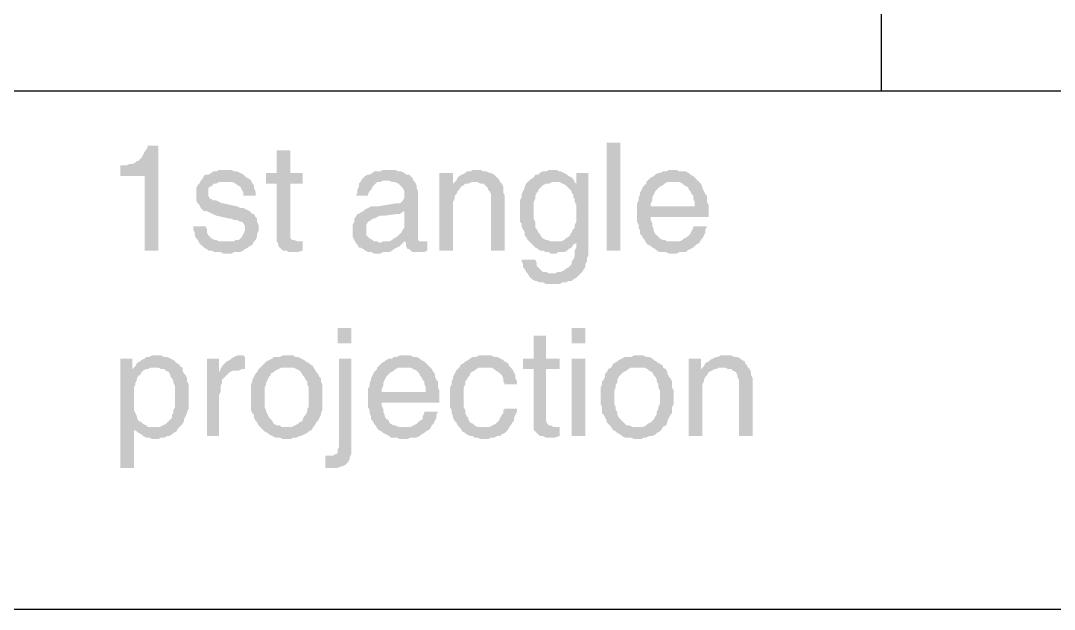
# Model space of a CAD drawing. Header units: inches. Extents: x 3613 to 8393, y -2205 to -794.
# Drawn here: x 8290.45 to 8321.14, y -1166 to -1148.52 of the extents above; entities that cross this region are included whole.
import ezdxf

# ---------------------------------------------------------------- set-up
doc = ezdxf.new("R2010")
doc.units = ezdxf.units.IN
doc.header["$MEASUREMENT"] = 0

msp = doc.modelspace()

# ---------------------------------------------------------------- hatches: boundary and pattern name
at = {"transparency": 33554559}
for points in [[(8294.537, -1152.231), (8294.221, -1152.231), (8294.221, -1152.276), (8294.176, -1152.366), (8294.13, -1152.412), (8294.085, -1152.502), (8294.04, -1152.592), (8293.995, -1152.637), (8293.95, -1152.682), (8293.905, -1152.682), (8293.86, -1152.728), (8293.769, -1152.773), (8293.679, -1152.773), (8293.589, -1152.818), (8293.408, -1152.818), (8293.408, -1153.134), (8294.13, -1153.134), (8294.13, -1155.345), (8294.537, -1155.345)], [(8298.463, -1152.366), (8298.057, -1152.366), (8298.057, -1153.043), (8297.741, -1153.043), (8297.741, -1153.359), (8298.057, -1153.359), (8298.057, -1155.074), (8298.102, -1155.165), (8298.102, -1155.21), (8298.147, -1155.255), (8298.192, -1155.3), (8298.238, -1155.345), (8298.328, -1155.345), (8298.418, -1155.39), (8298.689, -1155.39), (8298.824, -1155.345), (8298.824, -1155.074), (8298.689, -1155.074), (8298.553, -1155.029), (8298.508, -1155.029), (8298.463, -1154.984), (8298.463, -1153.359), (8298.824, -1153.359), (8298.824, -1153.043), (8298.463, -1153.043)], [(8307.851, -1155.345), (8307.851, -1152.141), (8308.257, -1152.141), (8308.257, -1155.345)], [(8296.523, -1152.953), (8296.342, -1152.953), (8296.252, -1152.998), (8296.161, -1152.998), (8296.116, -1153.043), (8296.026, -1153.089), (8295.936, -1153.089), (8295.891, -1153.134), (8295.846, -1153.224), (8295.8, -1153.269), (8295.755, -1153.359), (8295.71, -1153.405), (8295.665, -1153.495), (8295.665, -1153.856), (8295.71, -1153.946), (8295.755, -1153.991), (8295.8, -1154.082), (8295.846, -1154.127), (8295.891, -1154.172), (8295.981, -1154.172), (8296.071, -1154.217), (8296.161, -1154.262), (8296.252, -1154.307), (8296.658, -1154.397), (8296.703, -1154.397), (8296.793, -1154.443), (8296.884, -1154.443), (8296.974, -1154.488), (8297.019, -1154.488), (8297.064, -1154.533), (8297.109, -1154.623), (8297.109, -1154.758), (8297.064, -1154.849), (8297.019, -1154.939), (8296.974, -1154.984), (8296.929, -1155.029), (8296.838, -1155.029), (8296.793, -1155.074), (8296.568, -1155.074), (8295.755, -1155.12), (8295.8, -1155.165), (8295.846, -1155.21), (8295.891, -1155.255), (8295.981, -1155.3), (8296.026, -1155.345), (8296.116, -1155.345), (8296.207, -1155.39), (8296.387, -1155.39), (8296.477, -1155.435), (8296.703, -1155.435), (8296.793, -1155.39), (8296.974, -1155.39), (8297.064, -1155.345), (8297.109, -1155.3), (8297.199, -1155.255), (8297.245, -1155.21), (8297.29, -1155.21), (8297.335, -1155.165), (8297.38, -1155.074), (8297.425, -1155.029), (8297.47, -1154.939), (8297.47, -1154.849), (8297.515, -1154.758), (8297.515, -1154.668), (8297.515, -1154.578), (8297.47, -1154.488), (8297.47, -1154.397), (8297.425, -1154.352), (8297.38, -1154.262), (8297.335, -1154.262), (8297.29, -1154.217), (8297.245, -1154.172), (8297.154, -1154.127), (8297.064, -1154.082), (8296.974, -1154.082), (8296.884, -1154.036), (8296.477, -1153.946), (8296.432, -1153.946), (8296.342, -1153.901), (8296.252, -1153.856), (8296.161, -1153.856), (8296.116, -1153.811), (8296.071, -1153.811), (8296.026, -1153.72), (8296.026, -1153.495), (8296.071, -1153.45), (8296.161, -1153.405), (8296.161, -1153.359), (8296.252, -1153.359), (8296.342, -1153.314), (8296.523, -1153.314), (8297.29, -1153.269), (8297.245, -1153.224), (8297.154, -1153.179), (8297.109, -1153.134), (8297.064, -1153.089), (8296.974, -1153.043), (8296.884, -1152.998), (8296.793, -1152.998), (8296.703, -1152.953), (8296.613, -1152.953)], [(8301.397, -1152.953), (8301.216, -1152.953), (8301.126, -1152.998), (8300.945, -1152.998), (8300.9, -1153.043), (8300.81, -1153.089), (8300.765, -1153.089), (8300.675, -1153.134), (8300.63, -1153.179), (8300.584, -1153.224), (8300.539, -1153.314), (8300.494, -1153.359), (8300.494, -1153.45), (8300.449, -1153.54), (8300.449, -1153.63), (8300.404, -1153.72), (8300.765, -1153.72), (8300.765, -1153.675), (8300.81, -1153.585), (8300.855, -1153.54), (8300.9, -1153.45), (8300.945, -1153.405), (8300.991, -1153.359), (8301.036, -1153.314), (8301.126, -1153.314), (8301.216, -1153.269), (8302.119, -1153.269), (8302.074, -1153.179), (8302.029, -1153.134), (8301.983, -1153.089), (8301.893, -1153.089), (8301.848, -1153.043), (8301.758, -1152.998), (8301.668, -1152.998), (8301.577, -1152.953), (8301.487, -1152.953)], [(8304.014, -1152.953), (8303.879, -1152.953), (8303.789, -1152.998), (8303.699, -1152.998), (8303.653, -1153.043), (8303.563, -1153.089), (8303.473, -1153.134), (8303.428, -1153.179), (8303.383, -1153.269), (8303.292, -1153.359), (8303.608, -1153.405), (8303.653, -1153.359), (8303.744, -1153.359), (8303.834, -1153.314), (8304.691, -1153.314), (8304.646, -1153.224), (8304.601, -1153.179), (8304.556, -1153.134), (8304.511, -1153.089), (8304.421, -1153.043), (8304.376, -1153.043), (8304.285, -1152.998), (8304.195, -1152.998), (8304.105, -1152.953)], [(8306.271, -1152.953), (8306.136, -1152.953), (8306.045, -1152.998), (8305.955, -1152.998), (8305.865, -1153.043), (8305.82, -1153.089), (8305.729, -1153.089), (8305.684, -1153.179), (8305.594, -1153.224), (8305.549, -1153.269), (8305.504, -1153.314), (8306.452, -1153.314), (8306.542, -1153.359), (8306.632, -1153.405), (8306.948, -1153.359), (8306.903, -1153.314), (8306.903, -1153.314), (8306.858, -1153.224), (8306.813, -1153.179), (8306.722, -1153.134), (8306.677, -1153.089), (8306.587, -1153.043), (8306.497, -1152.998), (8306.452, -1152.998), (8306.361, -1152.953)], [(8309.836, -1152.953), (8309.701, -1152.953), (8309.611, -1152.998), (8309.521, -1152.998), (8309.43, -1153.043), (8309.385, -1153.043), (8309.295, -1153.089), (8309.25, -1153.134), (8309.16, -1153.179), (8309.114, -1153.224), (8309.024, -1153.314), (8310.017, -1153.314), (8310.107, -1153.359), (8310.152, -1153.405), (8310.243, -1153.45), (8310.288, -1153.495), (8310.288, -1153.54), (8310.333, -1153.585), (8310.378, -1153.675), (8310.423, -1153.72), (8310.423, -1153.811), (8310.468, -1153.901), (8310.468, -1154.036), (8308.753, -1154.036), (8308.753, -1154.488), (8308.798, -1154.578), (8308.798, -1154.668), (8308.844, -1154.758), (8308.844, -1154.849), (8308.889, -1154.894), (8308.934, -1154.984), (8308.979, -1155.029), (8309.024, -1155.12), (8309.836, -1155.074), (8309.656, -1155.074), (8309.566, -1155.029), (8309.521, -1155.029), (8309.43, -1154.984), (8309.385, -1154.939), (8309.295, -1154.849), (8309.295, -1154.849), (8309.25, -1154.758), (8309.25, -1154.713), (8309.205, -1154.623), (8309.205, -1154.533), (8309.16, -1154.443), (8309.16, -1154.352), (8310.875, -1154.352), (8310.875, -1153.991), (8310.829, -1153.901), (8310.829, -1153.72), (8310.784, -1153.675), (8310.739, -1153.585), (8310.694, -1153.495), (8310.694, -1153.45), (8310.649, -1153.359), (8310.604, -1153.314), (8310.559, -1153.269), (8310.468, -1153.179), (8310.423, -1153.134), (8310.333, -1153.089), (8310.288, -1153.043), (8310.198, -1152.998), (8310.017, -1152.998), (8309.927, -1152.953)], [(8297.29, -1153.269), (8296.523, -1153.314), (8296.748, -1153.314), (8296.838, -1153.359), (8296.884, -1153.405), (8296.884, -1153.405), (8296.974, -1153.45), (8297.019, -1153.54), (8297.064, -1153.63), (8297.064, -1153.72), (8297.425, -1153.72), (8297.425, -1153.585), (8297.38, -1153.495), (8297.38, -1153.405), (8297.335, -1153.359)], [(8302.119, -1153.269), (8301.307, -1153.269), (8301.397, -1153.269), (8301.487, -1153.314), (8301.577, -1153.314), (8301.668, -1153.359), (8301.713, -1153.405), (8301.758, -1153.45), (8301.803, -1153.495), (8301.848, -1153.585), (8301.848, -1153.766), (8301.803, -1153.856), (8301.758, -1153.901), (8301.713, -1153.946), (8301.577, -1153.946), (8301.036, -1154.036), (8300.855, -1154.036), (8300.765, -1154.082), (8300.675, -1154.127), (8300.63, -1154.172), (8301.848, -1154.172), (8301.848, -1154.578), (8301.848, -1154.668), (8301.803, -1154.713), (8301.758, -1154.804), (8301.713, -1154.849), (8301.622, -1154.939), (8301.622, -1154.939), (8301.532, -1154.984), (8301.487, -1155.029), (8301.397, -1155.074), (8301.216, -1155.074), (8301.126, -1155.12), (8300.404, -1155.12), (8300.449, -1155.165), (8300.494, -1155.255), (8300.539, -1155.255), (8300.63, -1155.3), (8300.675, -1155.345), (8300.765, -1155.39), (8300.855, -1155.39), (8300.945, -1155.435), (8301.126, -1155.435), (8301.216, -1155.39), (8301.397, -1155.39), (8301.487, -1155.345), (8301.532, -1155.3), (8301.622, -1155.255), (8301.713, -1155.21), (8301.758, -1155.165), (8301.803, -1155.12), (8301.848, -1155.074), (8302.299, -1155.074), (8302.254, -1155.029), (8302.254, -1153.585), (8302.209, -1153.495), (8302.209, -1153.405), (8302.164, -1153.314)], [(8303.292, -1153.043), (8302.886, -1153.043), (8302.886, -1155.345), (8303.292, -1155.345), (8303.292, -1154.127), (8303.292, -1153.901), (8303.337, -1153.811), (8303.337, -1153.72), (8303.383, -1153.675), (8303.428, -1153.585), (8303.473, -1153.54), (8303.473, -1153.54), (8303.518, -1153.45), (8303.608, -1153.405), (8303.292, -1153.359)], [(8304.691, -1153.314), (8303.924, -1153.314), (8304.014, -1153.314), (8304.105, -1153.359), (8304.195, -1153.359), (8304.24, -1153.405), (8304.285, -1153.45), (8304.33, -1153.495), (8304.33, -1153.54), (8304.376, -1153.585), (8304.421, -1153.675), (8304.421, -1155.345), (8304.827, -1155.345), (8304.827, -1153.72), (8304.782, -1153.63), (8304.782, -1153.45), (8304.737, -1153.359)], [(8305.504, -1153.314), (8305.459, -1153.359), (8305.414, -1153.45), (8305.414, -1153.495), (8305.368, -1153.585), (8305.323, -1153.675), (8305.323, -1153.766), (8305.278, -1153.856), (8305.278, -1154.488), (8305.323, -1154.533), (8305.323, -1154.623), (8305.368, -1154.713), (8305.414, -1154.804), (8305.414, -1154.894), (8305.459, -1154.939), (8305.504, -1155.029), (8305.549, -1155.074), (8305.594, -1155.12), (8305.684, -1155.21), (8305.729, -1155.255), (8305.82, -1155.3), (8305.865, -1155.345), (8305.955, -1155.345), (8306.045, -1155.39), (8306.136, -1155.39), (8306.181, -1155.435), (8306.361, -1155.435), (8306.406, -1155.39), (8306.587, -1155.39), (8306.677, -1155.345), (8306.722, -1155.3), (8306.813, -1155.255), (8306.858, -1155.165), (8306.948, -1155.12), (8306.948, -1155.12), (8306.316, -1155.074), (8306.181, -1155.074), (8306.091, -1155.029), (8306.045, -1155.029), (8305.955, -1154.984), (8305.91, -1154.939), (8305.865, -1154.849), (8305.82, -1154.804), (8305.775, -1154.713), (8305.729, -1154.668), (8305.729, -1154.488), (8305.684, -1154.397), (8305.684, -1153.901), (8305.729, -1153.811), (8305.729, -1153.72), (8305.775, -1153.63), (8305.82, -1153.585), (8305.82, -1153.54), (8305.865, -1153.495), (8305.91, -1153.45), (8305.955, -1153.405), (8306.045, -1153.359), (8306.136, -1153.359), (8306.226, -1153.314), (8306.316, -1153.314)], [(8307.309, -1153.043), (8306.948, -1153.043), (8306.948, -1153.359), (8306.632, -1153.405), (8306.677, -1153.45), (8306.722, -1153.495), (8306.813, -1153.585), (8306.813, -1153.63), (8306.858, -1153.675), (8306.858, -1153.766), (8306.903, -1153.811), (8306.903, -1153.901), (8306.948, -1153.991), (8306.948, -1154.488), (8306.903, -1154.578), (8306.903, -1154.668), (8306.858, -1154.713), (8306.813, -1154.804), (8306.768, -1154.849), (8306.768, -1154.894), (8306.722, -1154.939), (8306.632, -1154.984), (8306.587, -1155.029), (8306.497, -1155.074), (8306.316, -1155.074), (8306.948, -1155.12), (8306.948, -1155.255), (8306.903, -1155.345), (8306.903, -1155.526), (8306.858, -1155.616), (8306.813, -1155.661), (8306.813, -1155.751), (8306.768, -1155.797), (8306.722, -1155.842), (8306.632, -1155.887), (8306.587, -1155.932), (8306.497, -1155.977), (8306.406, -1155.977), (8306.316, -1156.022), (8306.226, -1156.022), (8307.083, -1156.022), (8307.129, -1155.977), (8307.174, -1155.887), (8307.219, -1155.842), (8307.219, -1155.751), (8307.264, -1155.661), (8307.264, -1155.571), (8307.309, -1155.481), (8307.309, -1155.21)], [(8309.024, -1153.314), (8309.024, -1153.359), (8308.979, -1153.405), (8308.934, -1153.45), (8308.889, -1153.54), (8308.844, -1153.63), (8308.844, -1153.675), (8308.798, -1153.766), (8308.798, -1153.856), (8308.753, -1153.946), (8308.753, -1154.036), (8309.16, -1154.036), (8309.16, -1153.946), (8309.205, -1153.856), (8309.205, -1153.766), (8309.25, -1153.675), (8309.295, -1153.585), (8309.34, -1153.54), (8309.385, -1153.495), (8309.43, -1153.45), (8309.521, -1153.405), (8309.566, -1153.359), (8309.656, -1153.314), (8309.836, -1153.314)], [(8300.63, -1154.172), (8300.539, -1154.217), (8300.494, -1154.262), (8300.449, -1154.262), (8300.404, -1154.352), (8300.359, -1154.397), (8300.359, -1154.488), (8300.314, -1154.578), (8300.314, -1154.758), (8300.314, -1154.939), (8300.359, -1155.029), (8300.404, -1155.12), (8301.126, -1155.12), (8301.036, -1155.074), (8300.945, -1155.074), (8300.9, -1155.029), (8300.81, -1154.984), (8300.765, -1154.939), (8300.72, -1154.894), (8300.72, -1154.578), (8300.765, -1154.488), (8300.855, -1154.443), (8300.9, -1154.397), (8300.945, -1154.397), (8301.036, -1154.352), (8301.126, -1154.307), (8301.261, -1154.307), (8301.622, -1154.262), (8301.713, -1154.262), (8301.758, -1154.217), (8301.848, -1154.172)], [(8295.936, -1154.623), (8295.575, -1154.623), (8295.575, -1154.713), (8295.62, -1154.804), (8295.62, -1154.894), (8295.665, -1154.984), (8295.71, -1155.029), (8295.755, -1155.12), (8296.568, -1155.074), (8296.342, -1155.074), (8296.252, -1155.029), (8296.207, -1155.029), (8296.116, -1154.984), (8296.071, -1154.939), (8296.026, -1154.894), (8295.981, -1154.804), (8295.981, -1154.713)], [(8310.829, -1154.623), (8310.423, -1154.623), (8310.423, -1154.668), (8310.378, -1154.758), (8310.333, -1154.849), (8310.288, -1154.894), (8310.243, -1154.939), (8310.152, -1154.984), (8310.107, -1155.029), (8310.017, -1155.074), (8309.836, -1155.074), (8309.024, -1155.12), (8309.024, -1155.12), (8309.069, -1155.165), (8309.16, -1155.21), (8309.205, -1155.255), (8309.295, -1155.3), (8309.34, -1155.345), (8309.43, -1155.39), (8309.611, -1155.39), (8309.701, -1155.435), (8309.927, -1155.435), (8310.017, -1155.39), (8310.198, -1155.39), (8310.243, -1155.345), (8310.333, -1155.3), (8310.423, -1155.255), (8310.468, -1155.21), (8310.513, -1155.165), (8310.604, -1155.12), (8310.649, -1155.029), (8310.694, -1154.984), (8310.739, -1154.894), (8310.784, -1154.804), (8310.784, -1154.713)], [(8302.299, -1155.074), (8301.848, -1155.074), (8301.893, -1155.12), (8302.39, -1155.074), (8302.345, -1155.074)], [(8302.525, -1155.074), (8302.39, -1155.074), (8301.893, -1155.12), (8301.893, -1155.21), (8301.938, -1155.3), (8301.983, -1155.3), (8302.029, -1155.345), (8302.074, -1155.39), (8302.435, -1155.39), (8302.525, -1155.345)], [(8305.729, -1155.616), (8305.323, -1155.616), (8305.323, -1155.661), (8305.368, -1155.751), (8305.368, -1155.842), (8305.414, -1155.887), (8305.459, -1155.977), (8305.504, -1156.022), (8305.549, -1156.112), (8305.594, -1156.158), (8305.639, -1156.203), (8305.729, -1156.248), (8305.775, -1156.248), (8305.865, -1156.293), (8305.955, -1156.293), (8306.045, -1156.338), (8306.452, -1156.338), (8306.542, -1156.293), (8306.632, -1156.293), (8306.722, -1156.248), (8306.813, -1156.248), (8306.858, -1156.203), (8306.948, -1156.158), (8306.993, -1156.112), (8307.038, -1156.067), (8307.083, -1156.022), (8306.136, -1156.022), (8306.045, -1155.977), (8305.955, -1155.977), (8305.91, -1155.932), (8305.865, -1155.887), (8305.775, -1155.797), (8305.775, -1155.706)], [(8300.268, -1158.098), (8300.268, -1157.647), (8299.862, -1157.647), (8299.862, -1158.098)], [(8306.045, -1157.873), (8305.684, -1157.873), (8305.684, -1158.55), (8305.368, -1158.55), (8305.368, -1158.866), (8305.684, -1158.866), (8305.684, -1160.671), (8305.729, -1160.716), (8305.775, -1160.761), (8305.82, -1160.806), (8305.865, -1160.851), (8305.955, -1160.851), (8306.045, -1160.896), (8306.316, -1160.896), (8306.452, -1160.851), (8306.452, -1160.581), (8306.271, -1160.581), (8306.181, -1160.535), (8306.136, -1160.535), (8306.091, -1160.49), (8306.045, -1160.4), (8306.045, -1158.866), (8306.452, -1158.866), (8306.452, -1158.55), (8306.045, -1158.55)], [(8307.219, -1158.098), (8307.219, -1157.647), (8306.813, -1157.647), (8306.813, -1158.098)], [(8294.446, -1158.459), (8294.356, -1158.459), (8294.266, -1158.504), (8294.176, -1158.504), (8294.13, -1158.55), (8294.04, -1158.595), (8293.995, -1158.64), (8293.905, -1158.685), (8293.86, -1158.775), (8293.815, -1158.82), (8293.769, -1158.866), (8294.221, -1158.866), (8294.311, -1158.82), (8294.401, -1158.82), (8295.169, -1158.775), (8295.169, -1158.73), (8295.078, -1158.685), (8295.033, -1158.64), (8294.988, -1158.595), (8294.898, -1158.55), (8294.807, -1158.504), (8294.717, -1158.504), (8294.627, -1158.459), (8294.537, -1158.459)], [(8296.974, -1158.459), (8296.884, -1158.459), (8296.793, -1158.504), (8296.703, -1158.55), (8296.658, -1158.595), (8296.568, -1158.64), (8296.523, -1158.685), (8296.432, -1158.775), (8296.432, -1158.775), (8296.387, -1158.866), (8297.109, -1158.866), (8297.109, -1158.504), (8297.064, -1158.459)], [(8298.328, -1158.459), (8298.238, -1158.459), (8298.147, -1158.504), (8297.967, -1158.504), (8297.922, -1158.55), (8297.831, -1158.595), (8297.741, -1158.64), (8297.696, -1158.685), (8297.651, -1158.73), (8297.561, -1158.82), (8297.561, -1158.82), (8297.515, -1158.866), (8297.47, -1158.956), (8297.425, -1159.001), (8297.38, -1159.091), (8297.335, -1159.181), (8297.335, -1159.227), (8297.29, -1159.317), (8297.29, -1160.084), (8297.335, -1160.174), (8297.38, -1160.219), (8297.38, -1160.31), (8297.425, -1160.4), (8297.47, -1160.445), (8297.515, -1160.535), (8297.561, -1160.581), (8298.328, -1160.581), (8298.192, -1160.581), (8298.147, -1160.535), (8298.057, -1160.535), (8297.967, -1160.49), (8297.922, -1160.4), (8297.876, -1160.355), (8297.831, -1160.31), (8297.786, -1160.219), (8297.741, -1160.129), (8297.741, -1160.084), (8297.696, -1159.994), (8297.696, -1159.407), (8297.741, -1159.317), (8297.741, -1159.272), (8297.786, -1159.181), (8297.831, -1159.091), (8297.876, -1159.046), (8297.876, -1159.001), (8297.967, -1158.956), (8298.012, -1158.911), (8298.102, -1158.866), (8298.192, -1158.82), (8298.328, -1158.82), (8299.14, -1158.775), (8299.05, -1158.73), (8299.005, -1158.685), (8298.915, -1158.64), (8298.869, -1158.595), (8298.779, -1158.55), (8298.689, -1158.504), (8298.599, -1158.504), (8298.553, -1158.459), (8298.463, -1158.459)], [(8301.848, -1158.459), (8301.713, -1158.459), (8301.622, -1158.504), (8301.532, -1158.504), (8301.487, -1158.55), (8301.397, -1158.55), (8301.307, -1158.595), (8301.261, -1158.64), (8301.171, -1158.685), (8301.126, -1158.73), (8301.036, -1158.82), (8302.029, -1158.82), (8302.119, -1158.866), (8302.209, -1158.911), (8302.254, -1158.956), (8302.299, -1159.001), (8302.299, -1159.046), (8302.345, -1159.091), (8302.39, -1159.181), (8302.435, -1159.227), (8302.435, -1159.317), (8302.48, -1159.407), (8302.48, -1159.542), (8300.765, -1159.542), (8300.765, -1159.994), (8300.81, -1160.084), (8300.81, -1160.174), (8300.855, -1160.265), (8300.855, -1160.355), (8300.9, -1160.4), (8300.945, -1160.49), (8300.991, -1160.535), (8301.036, -1160.626), (8301.848, -1160.581), (8301.668, -1160.581), (8301.577, -1160.535), (8301.532, -1160.535), (8301.442, -1160.49), (8301.397, -1160.445), (8301.352, -1160.355), (8301.307, -1160.355), (8301.261, -1160.265), (8301.261, -1160.219), (8301.216, -1160.129), (8301.216, -1160.039), (8301.171, -1159.949), (8301.171, -1159.858), (8302.886, -1159.858), (8302.886, -1159.497), (8302.841, -1159.407), (8302.841, -1159.227), (8302.796, -1159.181), (8302.751, -1159.091), (8302.751, -1159.001), (8302.706, -1158.956), (8302.66, -1158.866), (8302.615, -1158.82), (8302.57, -1158.775), (8302.48, -1158.685), (8302.435, -1158.64), (8302.345, -1158.595), (8302.299, -1158.55), (8302.209, -1158.504), (8302.119, -1158.504), (8302.029, -1158.459), (8301.938, -1158.459)], [(8304.24, -1158.459), (8304.06, -1158.459), (8303.969, -1158.504), (8303.879, -1158.504), (8303.789, -1158.55), (8303.744, -1158.595), (8303.653, -1158.64), (8303.608, -1158.685), (8303.518, -1158.73), (8303.473, -1158.82), (8304.421, -1158.82), (8304.511, -1158.866), (8304.556, -1158.911), (8304.646, -1158.956), (8304.691, -1159.001), (8304.737, -1159.046), (8304.782, -1159.136), (8304.782, -1159.227), (8304.827, -1159.317), (8305.188, -1159.317), (8305.188, -1159.227), (8305.143, -1159.136), (8305.143, -1159.046), (8305.098, -1158.956), (8305.052, -1158.866), (8305.007, -1158.82), (8304.962, -1158.775), (8304.917, -1158.685), (8304.917, -1158.685), (8304.827, -1158.64), (8304.782, -1158.595), (8304.691, -1158.55), (8304.601, -1158.504), (8304.511, -1158.504), (8304.421, -1158.459), (8304.33, -1158.459)], [(8308.753, -1158.459), (8308.663, -1158.459), (8308.573, -1158.504), (8308.392, -1158.504), (8308.302, -1158.55), (8308.212, -1158.595), (8308.167, -1158.64), (8308.076, -1158.685), (8308.031, -1158.73), (8307.986, -1158.82), (8307.986, -1158.82), (8307.896, -1158.866), (8307.851, -1158.956), (8307.806, -1159.001), (8307.806, -1159.091), (8307.76, -1159.181), (8307.715, -1159.227), (8307.715, -1159.317), (8307.67, -1159.407), (8307.67, -1159.904), (8307.715, -1159.994), (8307.715, -1160.174), (8307.76, -1160.219), (8307.806, -1160.31), (8307.851, -1160.4), (8307.851, -1160.445), (8307.941, -1160.535), (8307.986, -1160.581), (8308.753, -1160.581), (8308.618, -1160.581), (8308.528, -1160.535), (8308.437, -1160.535), (8308.392, -1160.49), (8308.302, -1160.4), (8308.257, -1160.355), (8308.212, -1160.31), (8308.167, -1160.219), (8308.167, -1160.129), (8308.121, -1160.084), (8308.121, -1159.994), (8308.076, -1159.904), (8308.076, -1159.497), (8308.121, -1159.407), (8308.121, -1159.317), (8308.167, -1159.272), (8308.167, -1159.181), (8308.212, -1159.091), (8308.257, -1159.046), (8308.302, -1159.001), (8308.347, -1158.956), (8308.437, -1158.911), (8308.483, -1158.866), (8308.573, -1158.82), (8308.753, -1158.82), (8309.521, -1158.775), (8309.475, -1158.73), (8309.385, -1158.685), (8309.34, -1158.64), (8309.25, -1158.595), (8309.205, -1158.55), (8309.114, -1158.504), (8309.024, -1158.504), (8308.934, -1158.459), (8308.844, -1158.459)], [(8311.371, -1158.459), (8311.236, -1158.459), (8311.145, -1158.504), (8311.1, -1158.504), (8311.01, -1158.55), (8310.92, -1158.595), (8310.875, -1158.64), (8310.784, -1158.685), (8310.739, -1158.775), (8310.649, -1158.866), (8310.965, -1158.911), (8311.055, -1158.866), (8311.1, -1158.866), (8311.19, -1158.82), (8312.048, -1158.82), (8312.003, -1158.73), (8311.958, -1158.685), (8311.958, -1158.64), (8311.867, -1158.595), (8311.822, -1158.55), (8311.732, -1158.504), (8311.642, -1158.504), (8311.552, -1158.459), (8311.461, -1158.459)], [(8293.769, -1158.55), (8293.408, -1158.55), (8293.408, -1161.799), (8293.815, -1161.799), (8293.815, -1160.626), (8294.401, -1160.581), (8294.221, -1160.581), (8294.176, -1160.535), (8294.085, -1160.49), (8294.04, -1160.445), (8293.95, -1160.4), (8293.905, -1160.31), (8293.905, -1160.265), (8293.86, -1160.174), (8293.815, -1160.084), (8293.815, -1159.407), (8293.86, -1159.317), (8293.86, -1159.272), (8293.905, -1159.181), (8293.905, -1159.136), (8293.95, -1159.046), (8293.995, -1159.046), (8294.04, -1158.956), (8294.085, -1158.911), (8294.176, -1158.866), (8293.769, -1158.866)], [(8295.169, -1158.775), (8294.401, -1158.82), (8294.537, -1158.82), (8294.627, -1158.866), (8294.717, -1158.866), (8294.762, -1158.911), (8294.853, -1158.956), (8294.898, -1159.046), (8294.898, -1159.091), (8294.943, -1159.136), (8294.988, -1159.227), (8294.988, -1159.272), (8295.033, -1159.362), (8295.033, -1159.678), (8295.033, -1159.994), (8294.988, -1160.084), (8294.988, -1160.174), (8294.943, -1160.219), (8294.943, -1160.31), (8294.898, -1160.355), (8294.853, -1160.4), (8294.807, -1160.445), (8294.762, -1160.49), (8294.672, -1160.535), (8294.582, -1160.581), (8294.401, -1160.581), (8293.815, -1160.626), (8293.815, -1160.671), (8293.905, -1160.716), (8293.95, -1160.761), (8294.04, -1160.806), (8294.085, -1160.851), (8294.176, -1160.896), (8294.266, -1160.896), (8294.356, -1160.942), (8294.537, -1160.942), (8294.627, -1160.896), (8294.717, -1160.896), (8294.807, -1160.851), (8294.853, -1160.851), (8294.943, -1160.806), (8294.988, -1160.761), (8295.078, -1160.716), (8295.123, -1160.626), (8295.169, -1160.581), (8295.214, -1160.535), (8295.259, -1160.49), (8295.304, -1160.4), (8295.304, -1160.355), (8295.349, -1160.265), (8295.394, -1160.174), (8295.394, -1160.129), (8295.439, -1160.039), (8295.439, -1159.317), (8295.394, -1159.227), (8295.394, -1159.136), (8295.349, -1159.046), (8295.304, -1159.001), (8295.259, -1158.911), (8295.259, -1158.82)], [(8296.342, -1158.55), (8295.981, -1158.55), (8295.981, -1160.851), (8296.342, -1160.851), (8296.342, -1159.633), (8296.387, -1159.542), (8296.387, -1159.362), (8296.432, -1159.272), (8296.432, -1159.181), (8296.477, -1159.136), (8296.523, -1159.091), (8296.568, -1159.046), (8296.613, -1159.001), (8296.658, -1158.956), (8296.342, -1158.956)], [(8299.14, -1158.775), (8298.328, -1158.82), (8298.553, -1158.82), (8298.644, -1158.866), (8298.734, -1158.911), (8298.779, -1158.956), (8298.824, -1159.046), (8298.869, -1159.091), (8298.915, -1159.181), (8298.96, -1159.227), (8298.96, -1159.317), (8299.005, -1159.407), (8299.005, -1159.994), (8298.96, -1160.039), (8298.96, -1160.129), (8298.915, -1160.219), (8298.869, -1160.265), (8298.824, -1160.355), (8298.824, -1160.4), (8298.734, -1160.445), (8298.689, -1160.49), (8298.599, -1160.535), (8298.508, -1160.581), (8297.561, -1160.581), (8297.651, -1160.671), (8297.696, -1160.716), (8297.786, -1160.761), (8297.831, -1160.806), (8297.922, -1160.851), (8298.012, -1160.896), (8298.147, -1160.896), (8298.238, -1160.942), (8298.463, -1160.942), (8298.553, -1160.896), (8298.644, -1160.896), (8298.734, -1160.851), (8298.779, -1160.851), (8298.869, -1160.806), (8298.96, -1160.761), (8299.005, -1160.716), (8299.095, -1160.671), (8299.14, -1160.581), (8299.14, -1160.581), (8299.185, -1160.535), (8299.23, -1160.445), (8299.276, -1160.4), (8299.321, -1160.31), (8299.366, -1160.219), (8299.366, -1160.174), (8299.411, -1160.084), (8299.411, -1159.678), (8299.411, -1159.317), (8299.366, -1159.227), (8299.366, -1159.136), (8299.321, -1159.091), (8299.276, -1159.001), (8299.23, -1158.956), (8299.185, -1158.866), (8299.14, -1158.82)], [(8300.268, -1158.55), (8299.907, -1158.55), (8299.907, -1161.167), (8299.862, -1161.258), (8299.862, -1161.348), (8299.817, -1161.393), (8299.772, -1161.393), (8299.727, -1161.438), (8299.501, -1161.438), (8299.501, -1161.799), (8299.862, -1161.799), (8299.953, -1161.754), (8299.998, -1161.754), (8300.088, -1161.709), (8300.133, -1161.664), (8300.178, -1161.619), (8300.223, -1161.528), (8300.223, -1161.483), (8300.268, -1161.393), (8300.268, -1161.167)], [(8301.036, -1158.82), (8301.036, -1158.866), (8300.991, -1158.911), (8300.945, -1158.956), (8300.9, -1159.046), (8300.855, -1159.136), (8300.855, -1159.181), (8300.81, -1159.272), (8300.81, -1159.362), (8300.765, -1159.452), (8300.765, -1159.542), (8301.171, -1159.542), (8301.171, -1159.452), (8301.216, -1159.362), (8301.216, -1159.272), (8301.261, -1159.181), (8301.307, -1159.091), (8301.352, -1159.046), (8301.397, -1159.001), (8301.442, -1158.956), (8301.532, -1158.911), (8301.577, -1158.866), (8301.668, -1158.82), (8301.848, -1158.82)], [(8303.473, -1158.82), (8303.428, -1158.866), (8303.383, -1158.911), (8303.337, -1159.001), (8303.292, -1159.091), (8303.292, -1159.136), (8303.247, -1159.227), (8303.247, -1159.317), (8303.202, -1159.407), (8303.202, -1159.994), (8303.247, -1160.084), (8303.247, -1160.174), (8303.292, -1160.265), (8303.292, -1160.31), (8303.337, -1160.4), (8303.383, -1160.445), (8303.428, -1160.535), (8303.473, -1160.581), (8304.24, -1160.581), (8304.014, -1160.581), (8303.924, -1160.535), (8303.879, -1160.49), (8303.789, -1160.445), (8303.744, -1160.355), (8303.744, -1160.31), (8303.699, -1160.265), (8303.653, -1160.174), (8303.653, -1160.084), (8303.608, -1159.994), (8303.608, -1159.407), (8303.653, -1159.317), (8303.653, -1159.227), (8303.699, -1159.181), (8303.744, -1159.091), (8303.789, -1159.046), (8303.789, -1159.001), (8303.834, -1158.956), (8303.924, -1158.911), (8303.969, -1158.866), (8304.06, -1158.82), (8304.24, -1158.82)], [(8307.219, -1160.851), (8307.219, -1158.55), (8306.813, -1158.55), (8306.813, -1160.851)], [(8309.521, -1158.775), (8308.753, -1158.82), (8308.979, -1158.82), (8309.069, -1158.866), (8309.114, -1158.911), (8309.205, -1158.956), (8309.25, -1159.046), (8309.295, -1159.091), (8309.34, -1159.181), (8309.34, -1159.227), (8309.385, -1159.317), (8309.385, -1159.407), (8309.43, -1159.497), (8309.43, -1159.904), (8309.385, -1159.994), (8309.385, -1160.039), (8309.34, -1160.129), (8309.34, -1160.219), (8309.295, -1160.265), (8309.25, -1160.355), (8309.205, -1160.4), (8309.16, -1160.445), (8309.069, -1160.49), (8309.024, -1160.535), (8308.934, -1160.581), (8307.986, -1160.581), (8308.031, -1160.671), (8308.121, -1160.716), (8308.167, -1160.761), (8308.257, -1160.806), (8308.302, -1160.851), (8308.392, -1160.896), (8308.573, -1160.896), (8308.663, -1160.942), (8308.889, -1160.942), (8308.934, -1160.896), (8309.024, -1160.896), (8309.114, -1160.851), (8309.205, -1160.851), (8309.295, -1160.806), (8309.34, -1160.761), (8309.43, -1160.716), (8309.475, -1160.671), (8309.521, -1160.581), (8309.521, -1160.581), (8309.611, -1160.535), (8309.656, -1160.445), (8309.656, -1160.4), (8309.701, -1160.31), (8309.746, -1160.219), (8309.791, -1160.174), (8309.791, -1159.994), (8309.836, -1159.904), (8309.836, -1159.678), (8309.836, -1159.497), (8309.791, -1159.407), (8309.791, -1159.227), (8309.746, -1159.136), (8309.701, -1159.091), (8309.656, -1159.001), (8309.656, -1158.956), (8309.611, -1158.866), (8309.521, -1158.82)], [(8310.649, -1158.55), (8310.288, -1158.55), (8310.288, -1160.851), (8310.694, -1160.851), (8310.694, -1159.633), (8310.694, -1159.317), (8310.739, -1159.227), (8310.739, -1159.181), (8310.784, -1159.091), (8310.829, -1159.046), (8310.829, -1159.046), (8310.875, -1158.956), (8310.965, -1158.911), (8310.649, -1158.866)], [(8312.048, -1158.82), (8311.281, -1158.82), (8311.371, -1158.82), (8311.461, -1158.866), (8311.552, -1158.866), (8311.597, -1158.911), (8311.687, -1158.956), (8311.687, -1158.956), (8311.732, -1159.046), (8311.732, -1159.091), (8311.777, -1159.181), (8311.777, -1160.851), (8312.183, -1160.851), (8312.183, -1159.136), (8312.138, -1159.046), (8312.138, -1158.956), (8312.093, -1158.866)], [(8296.387, -1158.866), (8296.342, -1158.956), (8296.658, -1158.956), (8296.748, -1158.911), (8296.929, -1158.911), (8297.019, -1158.866)], [(8305.188, -1160.039), (8304.827, -1160.039), (8304.782, -1160.084), (8304.782, -1160.174), (8304.737, -1160.219), (8304.691, -1160.31), (8304.646, -1160.4), (8304.601, -1160.445), (8304.556, -1160.49), (8304.466, -1160.535), (8304.376, -1160.581), (8303.473, -1160.581), (8303.518, -1160.626), (8303.563, -1160.716), (8303.653, -1160.761), (8303.699, -1160.806), (8303.789, -1160.851), (8303.879, -1160.851), (8303.924, -1160.896), (8304.014, -1160.896), (8304.105, -1160.942), (8304.33, -1160.942), (8304.421, -1160.896), (8304.511, -1160.896), (8304.601, -1160.851), (8304.691, -1160.851), (8304.737, -1160.806), (8304.827, -1160.761), (8304.872, -1160.716), (8304.917, -1160.671), (8304.962, -1160.581), (8305.007, -1160.535), (8305.052, -1160.445), (8305.098, -1160.4), (8305.098, -1160.31), (8305.143, -1160.219), (8305.188, -1160.129)], [(8302.841, -1160.129), (8302.435, -1160.129), (8302.435, -1160.174), (8302.39, -1160.265), (8302.39, -1160.355), (8302.299, -1160.4), (8302.254, -1160.445), (8302.209, -1160.49), (8302.119, -1160.535), (8302.029, -1160.581), (8301.848, -1160.581), (8301.036, -1160.626), (8301.036, -1160.626), (8301.081, -1160.671), (8301.171, -1160.716), (8301.216, -1160.761), (8301.307, -1160.806), (8301.397, -1160.851), (8301.442, -1160.896), (8301.622, -1160.896), (8301.713, -1160.942), (8301.938, -1160.942), (8302.029, -1160.896), (8302.209, -1160.896), (8302.299, -1160.851), (8302.345, -1160.806), (8302.435, -1160.761), (8302.48, -1160.716), (8302.57, -1160.671), (8302.615, -1160.626), (8302.66, -1160.535), (8302.706, -1160.49), (8302.751, -1160.4), (8302.796, -1160.31), (8302.796, -1160.219)]]:
    msp.add_hatch(color=256, dxfattribs=at).paths.add_polyline_path(points)

# ---------------------------------------------------------------- linework, layer by layer
msp.add_line((8316, -894.646), (8316, -1150.606))
for points in [[(7992.81, -1150.606), (8389.248, -1150.606)], [(7992.81, -1165.996), (8341.88, -1165.996)]]:
    msp.add_lwpolyline(points)

doc.saveas('drawing.dxf')
